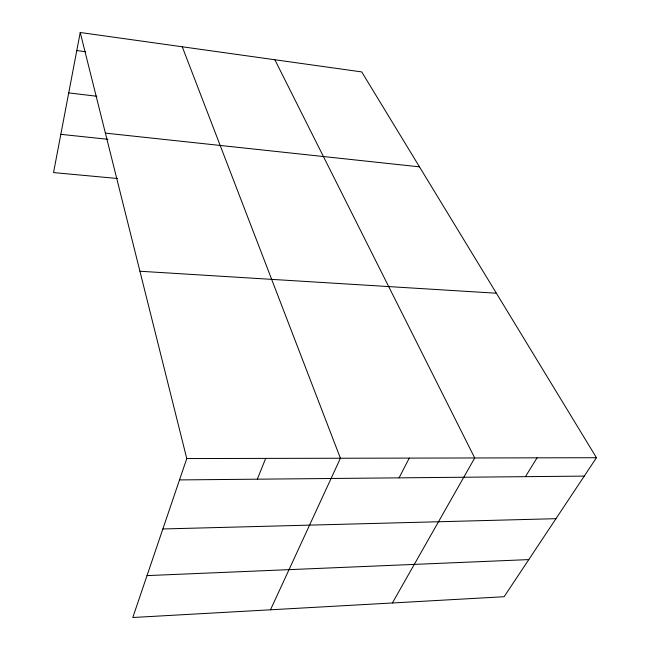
<?xml version="1.0" encoding="UTF-8"?>
<svg xmlns="http://www.w3.org/2000/svg" width="650" height="650" viewBox="0 0 650 650"><rect width="100%" height="100%" fill="white"/><g stroke="black" fill="none" stroke-linecap="round" stroke-linejoin="round"><path stroke-width="0.97" d="M80.234 32.5L186.769 458.559L132.795 617.5L504.124 596.724L596.464 457.714L361.717 71.914L80.234 32.5L53.536 172.583L117.463 178.498M257.327 479.188L265.688 458.396M270.498 609.798L340.421 458.242L182.252 46.784M399.067 477.856L409.256 458.104M392.381 602.972L474.719 457.966L274.852 59.751M525.428 476.661L537.046 457.836M147.022 575.608L528.791 559.593M162.857 528.97L555.969 518.684M179.514 479.919L584.244 476.109M186.769 458.559L596.464 457.714M139.929 271.237L496.372 293.223M60.824 134.339L107.941 139.303M105.389 133.12L419.477 166.847M68.721 92.901L96.866 96.265M76.789 50.554L85.686 51.748"/></g></svg>
